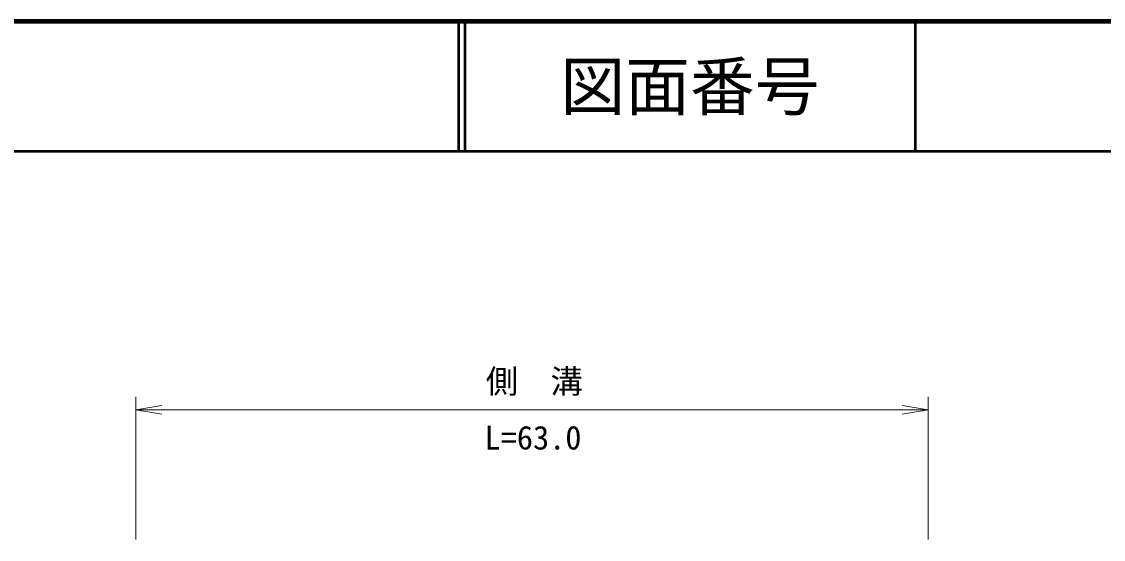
# Model space of a CAD drawing. Units: millimetres, scale not verified. Extents: x 40000 to 680000, y 20000 to 380000.
# Drawn here: x 475046 to 558522, y 340000 to 380000 of the extents above; entities that cross this region are included whole.
import ezdxf
from ezdxf.enums import TextEntityAlignment as Align

# ---------------------------------------------------------------- set-up
doc = ezdxf.new("R2010")
doc.units = ezdxf.units.MM
doc.header["$LTSCALE"] = 1000
for name, color, linetype, lineweight in [('M-STR-HTXT', 7, 'Continuous', 13), ('M-TTL', 2, 'Continuous', 140), ('M-TTL-LINE', 7, 'Continuous', 50)]:
    doc.layers.add(name, color=color, linetype=linetype, lineweight=lineweight)
doc.layers.add('M-TTL-TXT', color=7, linetype='Continuous')
doc.styles.add('ＭＳ ゴシック', font='')
doc.styles.get('ＭＳ ゴシック').set_extended_font_data('MS Gothic')

# ---------------------------------------------------------------- blocks, each defined once
blk = doc.blocks.new('open_arrow')
at = {"color": 0, "linetype": 'Continuous', "lineweight": -2}
blk.add_lwpolyline([(7.5, 1.25), (0, 0), (7.5, -1.25)], dxfattribs=at)

msp = doc.modelspace()

# ---------------------------------------------------------------- linework, layer by layer
at = {"layer": 'M-STR-HTXT'}
for p, q in [((483862, 340000), (483862, 351000)), ((545007, 340000), (545007, 351000)), ((483862, 350000), (545007, 350000))]:
    msp.add_line(p, q, dxfattribs=at)
at = {"layer": 'M-TTL'}
msp.add_line((680000, 380000), (40000, 380000), dxfattribs=at)
at = {"layer": 'M-TTL-LINE'}
for p, q in [((508747, 380000), (508747, 370000)), ((509247, 380000), (509247, 370000)), ((543997, 380000), (543997, 370000)), ((40000, 370000), (680000, 370000))]:
    msp.add_line(p, q, dxfattribs=at)

# ---------------------------------------------------------------- block references
at = {"layer": 'M-STR-HTXT', "xscale": 267, "yscale": 267}
msp.add_blockref('open_arrow', (483862, 350000), dxfattribs=at)
at = {"layer": 'M-STR-HTXT', "xscale": 267, "yscale": 267, "rotation": 180}
msp.add_blockref('open_arrow', (545007, 350000), dxfattribs=at)

# ---------------------------------------------------------------- texts
at = {"layer": 'M-STR-HTXT', "style": 'ＭＳ ゴシック'}
msp.add_text('側\u3000溝', height=1833, dxfattribs=at).set_placement((514605, 352210), align=Align.MIDDLE_CENTER)
msp.add_text('L=63.0', height=1833, dxfattribs=at).set_placement((514508, 346393), align=Align.BOTTOM_CENTER)
at = {"layer": 'M-TTL-TXT', "style": 'ＭＳ ゴシック'}
msp.add_text('図面番号', height=3666, dxfattribs=at).set_placement((526622, 375000), align=Align.MIDDLE_CENTER)

doc.saveas('drawing.dxf')
